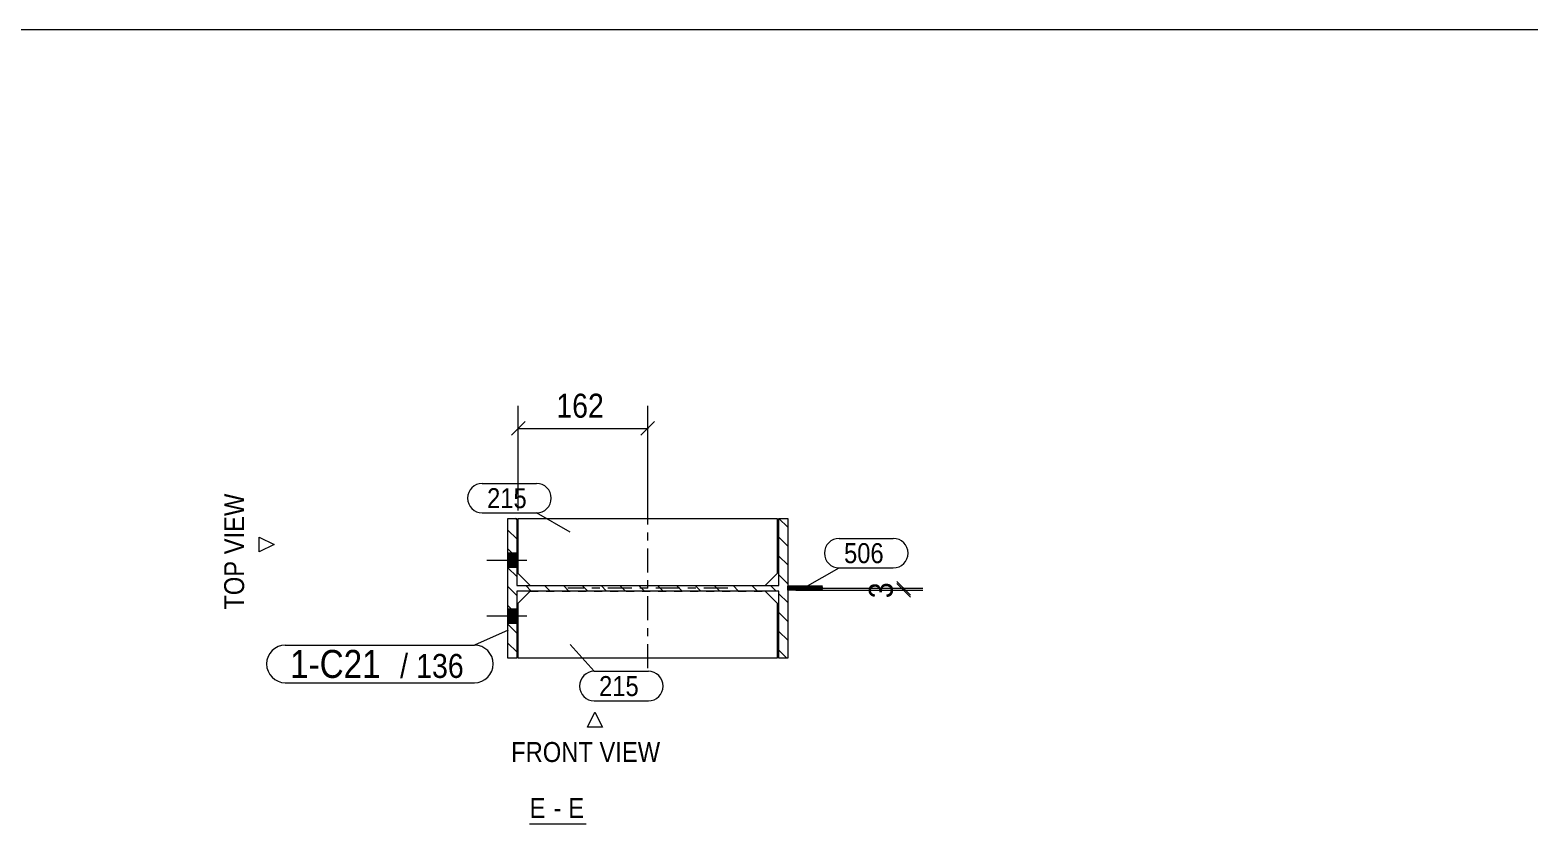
# Model space of a CAD drawing. Header units: millimetres. Extents: x 2 to 825, y 1 to 579.
# Drawn here: x 448.6 to 636.2, y 479.7 to 579 of the extents above; entities that cross this region are included whole.
import ezdxf

# ---------------------------------------------------------------- set-up
doc = ezdxf.new("R2010")
doc.units = ezdxf.units.MM
for name, pattern in [('XKITLINE00', [0]), ('XKITLINE01', [4, 1, -1, 1, -1]), ('XKITLINE03', [6, 3, -1, 1, -1])]:
    doc.linetypes.add(name, pattern=pattern)
for name, color, linetype, lineweight in [('Bolt', 3, 'Continuous', 0), ('Dimensions', 7, 'Continuous', 0), ('DrawingSheet', 5, 'Continuous', 0), ('OtherObjectType', 7, 'Continuous', 0), ('Part', 2, 'Continuous', 0), ('PartMark', 7, 'Continuous', 0)]:
    doc.layers.add(name, color=color, linetype=linetype, lineweight=lineweight)
doc.styles.add('ARIAL', font='ARIAL.TTF')

# ---------------------------------------------------------------- blocks, each defined once
blk = doc.blocks.new('*A3')
at = {"layer": 'Part', "color": 7, "linetype": 'XKITLINE00', "lineweight": 0}
for p, q in [((509.46, 517.7), (509.26, 517.9)), ((543.36, 516.8), (542.26, 517.9)), ((542.26, 517.9), (542.26, 517.9)), ((509.46, 515.34), (508.36, 516.44)), ((543.36, 514.44), (542.26, 515.54)), ((509.46, 512.98), (508.36, 514.08)), ((543.36, 512.09), (542.26, 513.19)), ((509.46, 510.63), (508.36, 511.73)), ((543.36, 509.73), (542.26, 510.83)), ((509.46, 508.27), (508.36, 509.37)), ((511.29, 508.8), (510.59, 509.5)), ((513.64, 508.8), (512.94, 509.5)), ((516, 508.8), (515.3, 509.5)), ((518.36, 508.8), (517.66, 509.5)), ((520.71, 508.8), (520.01, 509.5)), ((523.07, 508.8), (522.37, 509.5)), ((525.43, 508.8), (524.73, 509.5)), ((527.79, 508.8), (527.09, 509.5)), ((530.14, 508.8), (529.44, 509.5)), ((532.5, 508.8), (531.8, 509.5)), ((534.86, 508.8), (534.16, 509.5)), ((537.22, 508.8), (536.52, 509.5)), ((539.57, 508.8), (538.87, 509.5)), ((541.93, 508.8), (541.23, 509.5)), ((509.46, 505.91), (508.36, 507.01)), ((543.36, 507.37), (542.26, 508.47)), ((543.36, 505.02), (542.26, 506.12)), ((509.46, 503.56), (508.36, 504.66)), ((543.36, 502.66), (542.26, 503.76)), ((509.46, 501.2), (508.36, 502.3)), ((543.26, 500.4), (542.26, 501.4))]:
    blk.add_line(p, q, dxfattribs=at)
blk = doc.blocks.new('*A4')
at = {"layer": 'Part', "color": 7, "linetype": 'XKITLINE00', "lineweight": 0}
for p, q in [((543.84, 508.9), (543.36, 509.38)), ((543.77, 508.9), (543.36, 509.32)), ((543.71, 508.9), (543.36, 509.25)), ((543.64, 508.9), (543.36, 509.18)), ((543.57, 508.9), (543.36, 509.11)), ((543.5, 508.9), (543.36, 509.05)), ((543.44, 508.9), (543.36, 508.98)), ((543.37, 508.9), (543.37, 508.91)), ((543.91, 508.9), (543.41, 509.4)), ((543.98, 508.9), (543.48, 509.4)), ((544.04, 508.9), (543.54, 509.4)), ((544.11, 508.9), (543.61, 509.4)), ((544.18, 508.9), (543.68, 509.4)), ((544.24, 508.9), (543.74, 509.4)), ((544.31, 508.9), (543.81, 509.4)), ((544.38, 508.9), (543.88, 509.4)), ((544.45, 508.9), (543.95, 509.4)), ((544.51, 508.9), (544.01, 509.4)), ((544.58, 508.9), (544.08, 509.4)), ((544.65, 508.9), (544.15, 509.4)), ((544.72, 508.9), (544.22, 509.4)), ((544.78, 508.9), (544.28, 509.4)), ((544.85, 508.9), (544.35, 509.4)), ((544.92, 508.9), (544.42, 509.4)), ((544.99, 508.9), (544.49, 509.4)), ((545.05, 508.9), (544.55, 509.4)), ((545.12, 508.9), (544.62, 509.4)), ((545.19, 508.9), (544.69, 509.4)), ((545.26, 508.9), (544.76, 509.4)), ((545.32, 508.9), (544.82, 509.4)), ((545.39, 508.9), (544.89, 509.4)), ((545.46, 508.9), (544.96, 509.4)), ((545.52, 508.9), (545.02, 509.4)), ((545.59, 508.9), (545.09, 509.4)), ((545.66, 508.9), (545.16, 509.4)), ((545.73, 508.9), (545.23, 509.4)), ((545.79, 508.9), (545.29, 509.4)), ((545.86, 508.9), (545.36, 509.4)), ((545.93, 508.9), (545.43, 509.4)), ((546, 508.9), (545.5, 509.4)), ((546.06, 508.9), (545.56, 509.4)), ((546.13, 508.9), (545.63, 509.4)), ((546.2, 508.9), (545.7, 509.4)), ((546.27, 508.9), (545.77, 509.4)), ((546.33, 508.9), (545.83, 509.4)), ((546.4, 508.9), (545.9, 509.4)), ((546.47, 508.9), (545.97, 509.4)), ((546.53, 508.9), (546.03, 509.4)), ((546.6, 508.9), (546.1, 509.4)), ((546.67, 508.9), (546.17, 509.4)), ((546.74, 508.9), (546.24, 509.4)), ((546.8, 508.9), (546.3, 509.4)), ((546.87, 508.9), (546.37, 509.4)), ((546.94, 508.9), (546.44, 509.4)), ((547.01, 508.9), (546.51, 509.4)), ((547.07, 508.9), (546.57, 509.4)), ((547.14, 508.9), (546.64, 509.4)), ((547.21, 508.9), (546.71, 509.4)), ((547.25, 508.93), (546.78, 509.4)), ((547.28, 508.96), (546.84, 509.4)), ((547.31, 509), (546.91, 509.4)), ((547.35, 509.03), (546.98, 509.4)), ((547.38, 509.06), (547.05, 509.4)), ((547.42, 509.1), (547.11, 509.4)), ((547.45, 509.13), (547.18, 509.4)), ((547.48, 509.17), (547.25, 509.4)), ((547.28, 508.9), (547.25, 508.93)), ((547.34, 508.9), (547.28, 508.96)), ((547.52, 509.2), (547.31, 509.4)), ((547.41, 508.9), (547.31, 509)), ((547.48, 508.9), (547.35, 509.03)), ((547.55, 509.23), (547.38, 509.4)), ((547.55, 508.9), (547.38, 509.06)), ((547.61, 508.9), (547.42, 509.1)), ((547.58, 509.27), (547.45, 509.4)), ((547.68, 508.9), (547.45, 509.13)), ((547.72, 508.93), (547.48, 509.17)), ((547.62, 509.3), (547.52, 509.4)), ((547.72, 509), (547.52, 509.2)), ((547.72, 509.06), (547.55, 509.23)), ((547.65, 509.33), (547.58, 509.4)), ((547.72, 509.13), (547.58, 509.27)), ((547.72, 509.2), (547.62, 509.3)), ((547.68, 509.37), (547.65, 509.4)), ((547.72, 509.27), (547.65, 509.33)), ((547.72, 509.33), (547.68, 509.37)), ((547.72, 509.4), (547.72, 509.4)), ((547.72, 509.4), (547.72, 509.4))]:
    blk.add_line(p, q, dxfattribs=at)
blk = doc.blocks.new('*A85')
at = {"layer": 'Bolt'}
for points in [[(509.46, 511.75), (508.36, 511.75), (508.36, 513.55), (509.46, 513.55)], [(509.46, 511.75), (508.36, 511.75), (508.36, 513.55), (509.46, 513.55)], [(509.46, 504.75), (508.36, 504.75), (508.36, 506.55), (509.46, 506.55)], [(509.46, 504.75), (508.36, 504.75), (508.36, 506.55), (509.46, 506.55)]]:
    blk.add_hatch(color=3, dxfattribs=at).paths.add_polyline_path(points, flags=17)
at = {"layer": 'Bolt', "color": 3, "linetype": 'XKITLINE00', "lineweight": 0}
for p, q in [((510.71, 512.65), (505.71, 512.65)), ((510.71, 512.65), (505.71, 512.65)), ((509.46, 513.55), (508.36, 513.55)), ((509.46, 513.55), (508.36, 513.55)), ((509.46, 511.75), (508.36, 511.75)), ((509.46, 511.75), (508.36, 511.75)), ((510.71, 505.65), (505.71, 505.65)), ((510.71, 505.65), (505.71, 505.65)), ((509.46, 506.55), (508.36, 506.55)), ((509.46, 506.55), (508.36, 506.55)), ((509.46, 504.75), (508.36, 504.75)), ((509.46, 504.75), (508.36, 504.75))]:
    blk.add_line(p, q, dxfattribs=at)
blk = doc.blocks.new('*A86')
at = {"layer": 'Part', "color": 2, "linetype": 'XKITLINE00', "lineweight": 0}
for p, q in [((508.36, 500.4), (508.36, 517.9)), ((508.36, 517.9), (509.46, 517.9)), ((509.46, 517.9), (509.46, 509.5)), ((542.26, 517.9), (543.36, 517.9)), ((542.26, 509.5), (542.26, 517.9)), ((543.36, 517.9), (543.36, 500.4)), ((509.46, 509.5), (542.26, 509.5)), ((542.26, 508.8), (509.46, 508.8)), ((509.46, 508.8), (509.46, 500.4)), ((542.26, 500.4), (542.26, 508.8)), ((509.46, 500.4), (508.36, 500.4)), ((543.36, 500.4), (542.26, 500.4))]:
    blk.add_line(p, q, dxfattribs=at)
at = {"layer": 'Part', "color": 7, "linetype": 'XKITLINE03', "lineweight": 0}
for p, q in [((525.86, 499.15), (525.86, 519.15)), ((535.86, 509.15), (515.86, 509.15))]:
    blk.add_line(p, q, dxfattribs=at)
blk = doc.blocks.new('*A87')
at = {"layer": 'Part', "color": 2, "linetype": 'XKITLINE00', "lineweight": 0}
for p, q in [((543.36, 508.9), (543.36, 509.4)), ((547.72, 509.4), (543.36, 509.4)), ((547.72, 508.9), (543.36, 508.9))]:
    blk.add_line(p, q, dxfattribs=at)
at = {"layer": 'Part', "color": 7, "linetype": 'XKITLINE01', "lineweight": 0}
blk.add_line((543.36, 509.4), (543.36, 508.9), dxfattribs=at)
blk = doc.blocks.new('*A88')
at = {"layer": 'Part', "color": 2, "linetype": 'XKITLINE00', "lineweight": 0}
for p, q in [((509.66, 507.3), (511.16, 508.8)), ((540.56, 508.8), (542.06, 507.3)), ((509.66, 500.4), (509.66, 507.3)), ((542.06, 507.3), (542.06, 500.4)), ((542.06, 500.4), (509.66, 500.4))]:
    blk.add_line(p, q, dxfattribs=at)
at = {"layer": 'Part', "color": 7, "linetype": 'XKITLINE01', "lineweight": 0}
blk.add_line((511.16, 508.8), (540.56, 508.8), dxfattribs=at)
blk = doc.blocks.new('*A89')
at = {"layer": 'Part', "color": 2, "linetype": 'XKITLINE00', "lineweight": 0}
for p, q in [((509.66, 517.9), (542.06, 517.9)), ((509.66, 511), (509.66, 517.9)), ((542.06, 517.9), (542.06, 511)), ((511.16, 509.5), (509.66, 511)), ((542.06, 511), (540.56, 509.5))]:
    blk.add_line(p, q, dxfattribs=at)
at = {"layer": 'Part', "color": 7, "linetype": 'XKITLINE01', "lineweight": 0}
blk.add_line((511.16, 509.5), (540.56, 509.5), dxfattribs=at)
blk = doc.blocks.new('*A106')
at = {"layer": 'DrawingSheet', "color": 5, "linetype": 'XKITLINE00', "lineweight": 0}
blk.add_line((825, 579), (5, 579), dxfattribs=at)
blk = doc.blocks.new('*A227')
at = {"layer": 'Dimensions', "color": 7, "linetype": 'XKITLINE00', "lineweight": 0}
for p, q in [((509.66, 518.9), (509.66, 532)), ((525.86, 518.9), (525.86, 532)), ((510.51, 530), (508.81, 528.3)), ((509.66, 529.15), (525.86, 529.15)), ((526.71, 530), (525.01, 528.3))]:
    blk.add_line(p, q, dxfattribs=at)
at = {"layer": 'Dimensions', "color": 3}
for p in [(509.66, 529.15), (525.86, 529.15)]:
    blk.add_point(p, dxfattribs=at)
at = {"layer": 'Dimensions', "color": 3, "style": 'ARIAL', "width": 0.85}
blk.add_text('162', height=3, dxfattribs=at).set_placement((514.42, 530.5))
blk = doc.blocks.new('*A228')
at = {"layer": 'Dimensions', "color": 7, "linetype": 'XKITLINE00', "lineweight": 0}
for p, q in [((544.36, 509.15), (560.26, 509.15)), ((544.36, 508.9), (560.26, 508.9)), ((557.01, 510), (558.71, 508.3)), ((557.01, 509.75), (558.71, 508.05)), ((557.86, 508.9), (557.86, 509.15))]:
    blk.add_line(p, q, dxfattribs=at)
at = {"layer": 'Dimensions', "color": 3}
for p in [(557.86, 509.15), (557.86, 508.9)]:
    blk.add_point(p, dxfattribs=at)
at = {"layer": 'Dimensions', "color": 3, "style": 'ARIAL', "width": 0.85}
blk.add_text('3', height=3, rotation=90.0002, dxfattribs=at).set_placement((556.51, 507.91))
blk = doc.blocks.new('*A229')
at = {"layer": 'PartMark', "color": 7, "linetype": 'XKITLINE00', "lineweight": 0}
for p, q in [((505.16, 522.28), (511.93, 522.28)), ((505.16, 518.58), (511.93, 518.58)), ((516.17, 516.19), (511.93, 518.58))]:
    blk.add_line(p, q, dxfattribs=at)
for centre, start, end in [((505.16, 520.43), 90, 270), ((511.93, 520.43), 270, 90)]:
    blk.add_arc(centre, 1.85, start, end, dxfattribs=at)
at = {"layer": 'PartMark', "color": 3, "style": 'ARIAL', "width": 0.85}
blk.add_text('215', height=2.5, dxfattribs=at).set_placement((505.76, 519.18))
blk = doc.blocks.new('*A230')
at = {"layer": 'PartMark', "color": 7, "linetype": 'XKITLINE00', "lineweight": 0}
for p, q in [((516.17, 502.11), (519.17, 498.77)), ((519.17, 498.77), (525.93, 498.77)), ((519.17, 495.07), (525.93, 495.07))]:
    blk.add_line(p, q, dxfattribs=at)
for centre, start, end in [((519.17, 496.92), 90, 270), ((525.93, 496.92), 270, 90)]:
    blk.add_arc(centre, 1.85, start, end, dxfattribs=at)
at = {"layer": 'PartMark', "color": 3, "style": 'ARIAL', "width": 0.85}
blk.add_text('215', height=2.5, dxfattribs=at).set_placement((519.77, 495.67))
blk = doc.blocks.new('*A231')
at = {"layer": 'PartMark', "color": 7, "linetype": 'XKITLINE00', "lineweight": 0}
for p, q in [((549.81, 515.4), (556.57, 515.4)), ((545.56, 509.3), (549.81, 511.7)), ((549.81, 511.7), (556.57, 511.7))]:
    blk.add_line(p, q, dxfattribs=at)
for centre, start, end in [((549.81, 513.55), 90, 270), ((556.57, 513.55), 270, 90)]:
    blk.add_arc(centre, 1.85, start, end, dxfattribs=at)
at = {"layer": 'PartMark', "color": 3, "style": 'ARIAL', "width": 0.85}
blk.add_text('506', height=2.5, dxfattribs=at).set_placement((550.41, 512.3))
blk = doc.blocks.new('*A232')
at = {"layer": 'PartMark', "color": 7, "linetype": 'XKITLINE00', "lineweight": 0}
for p, q in [((508.41, 503.93), (504.17, 502.04)), ((480.52, 502.04), (504.17, 502.04)), ((480.52, 497.34), (504.17, 497.34))]:
    blk.add_line(p, q, dxfattribs=at)
for centre, start, end in [((480.52, 499.69), 90, 270), ((504.17, 499.69), 270, 90)]:
    blk.add_arc(centre, 2.35, start, end, dxfattribs=at)
at = {"layer": 'PartMark', "color": 1, "style": 'ARIAL', "width": 0.85}
blk.add_text('1-C21', height=3.5, dxfattribs=at).set_placement((481.12, 497.94))
at = {"layer": 'PartMark', "color": 3, "style": 'ARIAL', "width": 0.85}
for s, p in [('/', (494.88, 497.94)), ('136', (496.89, 497.94))]:
    blk.add_text(s, height=3, dxfattribs=at).set_placement(p)
blk = doc.blocks.new('*A233')
at = {"layer": 'OtherObjectType', "color": 7, "linetype": 'XKITLINE00', "lineweight": 0}
for p, q in [((477.24, 513.7), (477.24, 515.57)), ((477.24, 515.57), (479.12, 514.63)), ((479.12, 514.63), (477.24, 513.7)), ((479.12, 514.63), (479.12, 514.63)), ((518.3, 491.79), (519.24, 493.67)), ((519.24, 493.67), (520.18, 491.79)), ((519.24, 493.67), (519.24, 493.67)), ((520.18, 491.79), (518.3, 491.79)), ((511.08, 479.67), (518.14, 479.67))]:
    blk.add_line(p, q, dxfattribs=at)
at = {"layer": 'OtherObjectType', "color": 7, "style": 'ARIAL', "width": 0.85}
blk.add_text('TOP VIEW', height=2.5, rotation=90, dxfattribs=at).set_placement((475.37, 506.48))
for s, p in [('FRONT VIEW', (508.77, 487.42)), ('E', (511.08, 480.42)), ('E', (515.92, 480.42)), ('-', (514.06, 480.42))]:
    blk.add_text(s, height=2.5, dxfattribs=at).set_placement(p)

msp = doc.modelspace()

# ---------------------------------------------------------------- block references
at = {"lineweight": 0}
for name in ['*A106', '*A227', '*A229', '*A86', '*A3', '*A89', '*A231', '*A85', '*A88', '*A4', '*A87', '*A228', '*A232', '*A230']:
    msp.add_blockref(name, (0, 0), dxfattribs=at)
at = {"layer": 'OtherObjectType', "lineweight": 0}
msp.add_blockref('*A233', (0, 0), dxfattribs=at)

doc.saveas('drawing.dxf')
